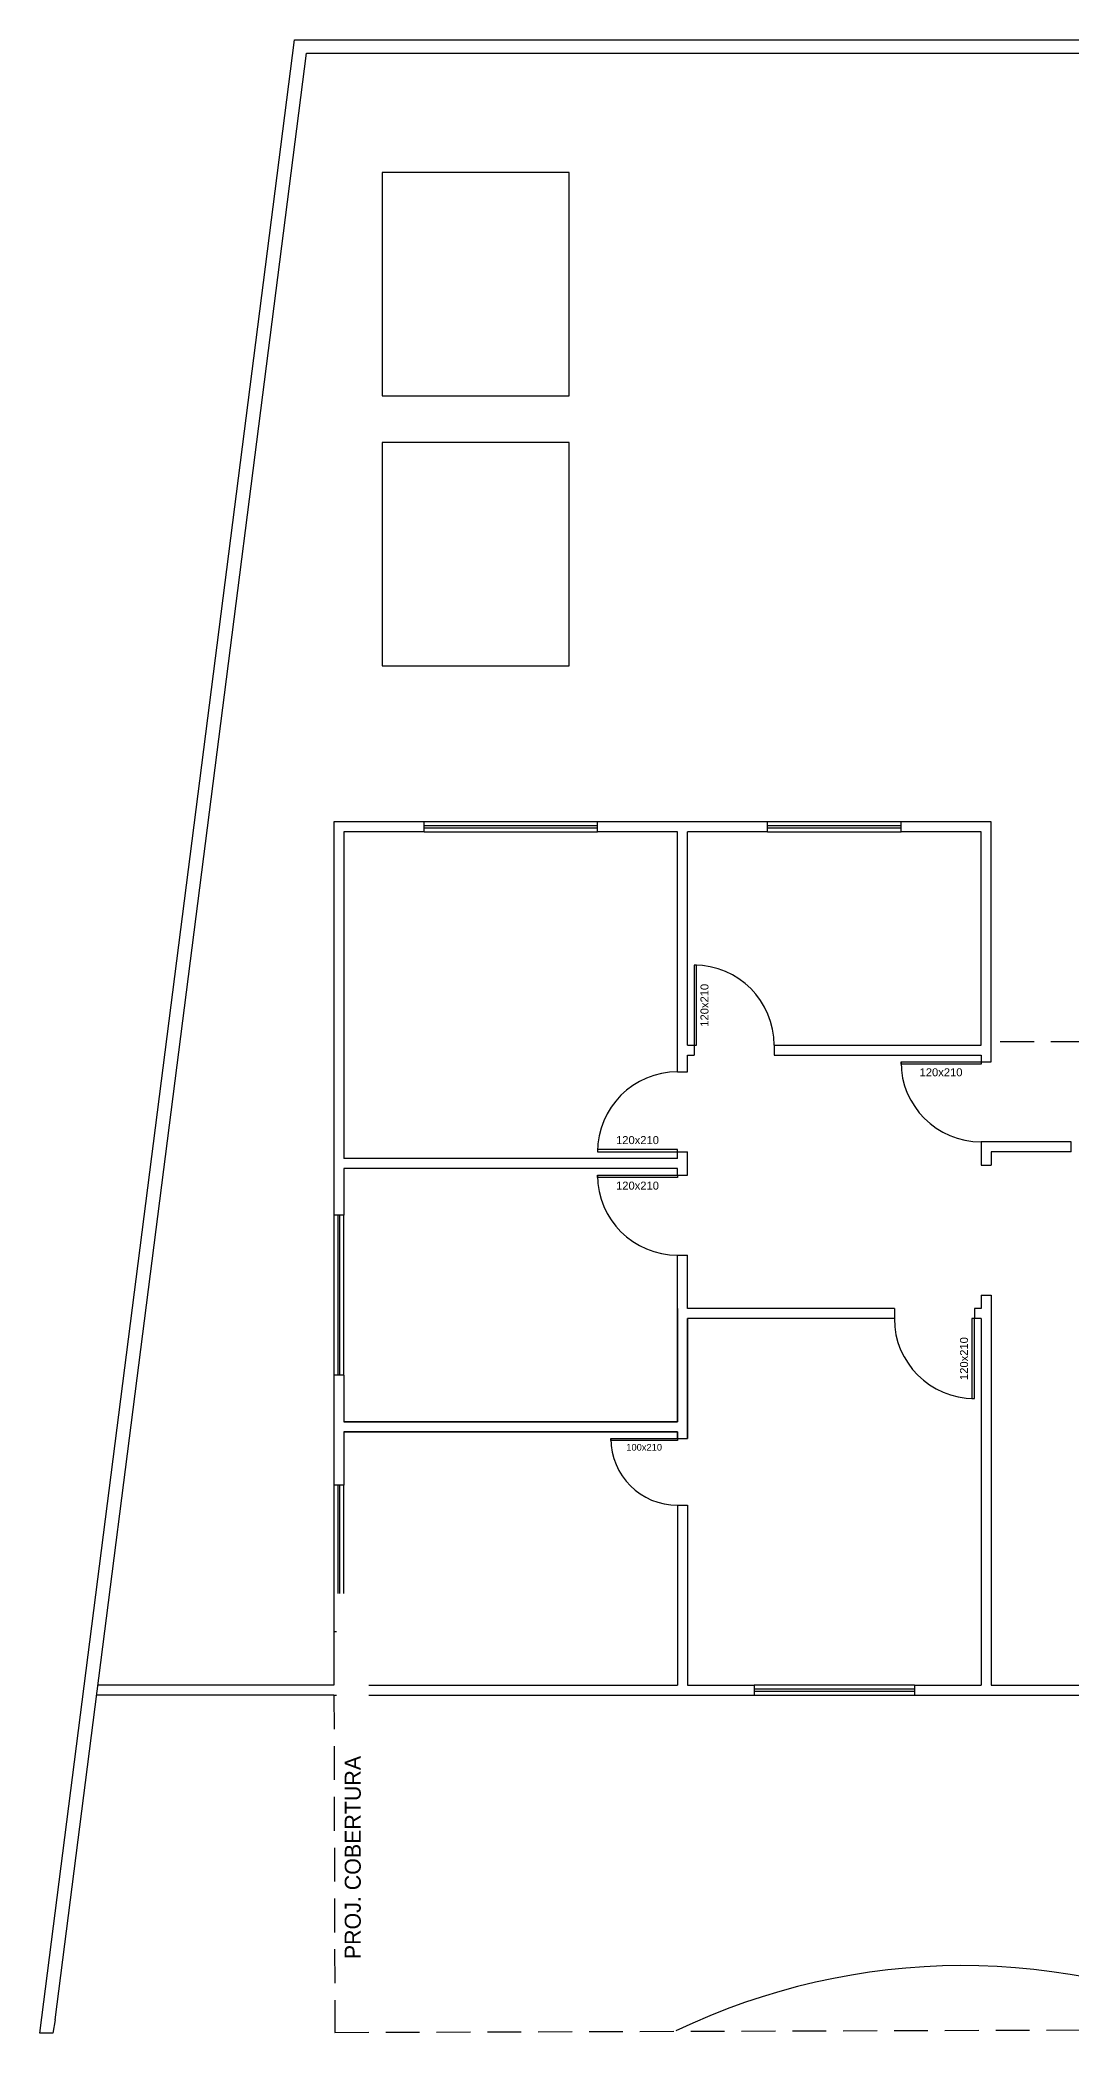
# Model space of a CAD drawing. Header units: centimetres. Extents: x 45464 to 685867, y 12828 to 16690.
# Drawn here: x 672485 to 674030, y 13701 to 16690 of the extents above; entities that cross this region are included whole.
import ezdxf
from ezdxf.enums import TextEntityAlignment as Align

# ---------------------------------------------------------------- set-up
doc = ezdxf.new("R2010")
doc.units = ezdxf.units.CM
doc.header["$LTSCALE"] = 4
doc.linetypes.add('HIDDENX2', pattern=[19.05, 12.7, -6.35])
for name, color, linetype in [('0.1', 1, 'Continuous'), ('0.2', 2, 'Continuous'), ('0.4', 4, 'Continuous'), ('0.6', 6, 'Continuous'), ('02-CONT', 2, 'Continuous'), ('C-TEXTO-02', 2, 'Continuous')]:
    doc.layers.add(name, color=color, linetype=linetype)
doc.styles.add('2mm 1-50', font='arial.ttf', dxfattribs={"height": 0.1})
doc.styles.add('Símbolos', font='ERASLGHT.TTF')

# ---------------------------------------------------------------- blocks, each defined once
blk = doc.blocks.new('1_00e-flat-83-flat-1')
at = {"color": 1}
blk.add_arc((34.1, 62.7), 120, 180, 270, dxfattribs=at)
at = {"layer": '02-CONT'}
blk.add_lwpolyline([(34.1, 62.7), (30.5, 62.7), (30.5, -57.3), (34.1, -57.3)], close=True, dxfattribs=at)
blk = doc.blocks.new('1_00e-flat-82-flat-1')
at = {"color": 1}
blk.add_arc((52.3, 28.4), 100, 180, 270, dxfattribs=at)
at = {"layer": '02-CONT'}
blk.add_lwpolyline([(52.3, 28.4), (52.3, 25.4), (-47.7, 25.4), (-47.7, 28.4)], close=True, dxfattribs=at)
blk = doc.blocks.new('1_00e-flat-81-flat-1')
at = {"color": 1}
blk.add_arc((62.7, 34.1), 120, 180, 270, dxfattribs=at)
at = {"layer": '02-CONT'}
blk.add_lwpolyline([(62.7, 34.1), (62.7, 30.5), (-57.3, 30.5), (-57.3, 34.1)], close=True, dxfattribs=at)
blk = doc.blocks.new('1_00e-flat-80-flat-1')
at = {"color": 1}
blk.add_arc((62.7, -34.1), 120, 90, 180, dxfattribs=at)
at = {"layer": '02-CONT'}
blk.add_lwpolyline([(62.7, -34.1), (62.7, -30.5), (-57.3, -30.5), (-57.3, -34.1)], close=True, dxfattribs=at)
blk = doc.blocks.new('1_00e-flat-79-flat-1')
at = {"color": 1}
blk.add_arc((-34.1, -62.7), 120, 0, 90, dxfattribs=at)
at = {"layer": '02-CONT'}
blk.add_lwpolyline([(-34.1, -62.7), (-30.5, -62.7), (-30.5, 57.3), (-34.1, 57.3)], close=True, dxfattribs=at)
blk = doc.blocks.new('1_00e-flat-78-flat-1')
at = {"color": 1}
blk.add_arc((62.7, 34.1), 120, 180, 270, dxfattribs=at)
at = {"layer": '02-CONT'}
blk.add_lwpolyline([(62.7, 34.1), (62.7, 30.5), (-57.3, 30.5), (-57.3, 34.1)], close=True, dxfattribs=at)

msp = doc.modelspace()

# ---------------------------------------------------------------- linework, layer by layer
at = {"layer": '0.1', "linetype": 'HIDDENX2'}
for points in [[(675580, 14224.1), (675580, 14374.1), (674965.4, 14374.1), (674965.4, 15187.5), (673910.4, 15187.5)], [(672925.4, 14207.5), (672926.8, 13702), (675005.3, 13708.8)]]:
    msp.add_lwpolyline(points, dxfattribs=at)
at = {"layer": '0.1'}
msp.add_arc((673867.6, 12809), 993, 64.6647, 115.6485, dxfattribs=at)
at = {"layer": '0.2'}
for p, q in [((673320.4, 15517.5), (673060.4, 15517.5)), ((673775.4, 15517.5), (673575.4, 15517.5)), ((673320.4, 15511.5), (673060.4, 15511.5)), ((673060.4, 15508.5), (673320.4, 15508.5)), ((673060.4, 15502.5), (673320.4, 15502.5)), ((673775.4, 15511.5), (673575.4, 15511.5)), ((673575.4, 15508.5), (673775.4, 15508.5)), ((673575.4, 15502.5), (673775.4, 15502.5)), ((672925.4, 14927.5), (672925.4, 14687.5)), ((672931.4, 14927.5), (672931.4, 14687.5)), ((672934.4, 14687.5), (672934.4, 14927.5)), ((672940.4, 14687.5), (672940.4, 14927.5)), ((672925.4, 14522.5), (672925.4, 14302.5)), ((672931.4, 14522.5), (672931.4, 14302.5)), ((672934.4, 14302.5), (672934.4, 14522.5)), ((672940.4, 14302.5), (672940.4, 14522.5)), ((673795.4, 14222.5), (673555.4, 14222.5)), ((673795.4, 14216.5), (673555.4, 14216.5)), ((673555.4, 14213.5), (673795.4, 14213.5)), ((673555.4, 14207.5), (673795.4, 14207.5))]:
    msp.add_line(p, q, dxfattribs=at)
for points in [[(672997.9, 16156.6), (673277.9, 16156.6), (673277.9, 16491.6), (672997.9, 16491.6)], [(672997.9, 15751.6), (673277.9, 15751.6), (673277.9, 16086.6), (672997.9, 16086.6)]]:
    msp.add_lwpolyline(points, close=True, dxfattribs=at)
at = {"layer": '0.4'}
msp.add_line((672507.3, 13720.9), (672504.2, 13700.9), dxfattribs=at)
for points in [[(672504.2, 13700.9), (672484.6, 13700.8), (672866.5, 16690.4), (685866.9, 16690.4), (685029, 14274.1)], [(672507.3, 13720.9), (672884.1, 16670.4), (685838.8, 16670.4), (685014.8, 14294.1)]]:
    msp.add_lwpolyline(points, dxfattribs=at)
at = {"layer": '0.6'}
for p, q in [((673060.4, 15502.5), (673060.4, 15517.5)), ((673320.4, 15502.5), (673320.4, 15517.5)), ((673575.4, 15502.5), (673575.4, 15517.5)), ((673775.4, 15502.5), (673775.4, 15517.5)), ((673465.4, 15182.5), (673465.4, 15167.5)), ((673585.4, 15182.5), (673585.4, 15167.5)), ((673895.4, 15167.5), (673895.4, 15157.5)), ((673895.4, 15157.5), (673910.4, 15157.5)), ((673910.4, 15157.5), (673910.4, 15167.5)), ((673440.4, 15142.5), (673455.4, 15142.5)), ((674030.4, 15022.5), (674030.4, 15037.5)), ((673440.4, 15022.5), (673455.4, 15022.5)), ((673440.4, 14987.5), (673455.4, 14987.5)), ((673895.4, 15002.5), (673910.4, 15002.5)), ((672940.4, 14927.5), (672925.4, 14927.5)), ((673440.4, 14867.5), (673455.4, 14867.5)), ((673895.4, 14807.5), (673910.4, 14807.5)), ((673765.4, 14787.5), (673765.4, 14772.5)), ((673885.4, 14787.5), (673885.4, 14772.5)), ((672940.4, 14687.5), (672925.4, 14687.5)), ((673440.4, 14592.5), (673455.4, 14592.5)), ((672940.4, 14522.5), (672925.4, 14522.5)), ((673440.4, 14492.5), (673455.4, 14492.5)), ((672940.4, 14302.5), (672925.4, 14302.5)), ((672925.4, 14207.5), (672569.5, 14207.5)), ((672925.4, 14222.5), (672571.4, 14222.5)), ((673555.4, 14222.5), (673555.4, 14207.5)), ((673795.4, 14222.5), (673795.4, 14207.5))]:
    msp.add_line(p, q, dxfattribs=at)
for points in [[(673060.4, 15517.5), (672925.4, 15517.5), (672925.4, 14997.5)], [(673455.4, 15517.5), (673320.4, 15517.5)], [(673575.4, 15517.5), (673440.4, 15517.5)], [(673910.4, 15167.5), (673910.4, 15517.5), (673775.4, 15517.5)], [(673060.4, 15502.5), (672940.4, 15502.5), (672940.4, 15012.5)], [(673440.4, 15142.5), (673440.4, 15502.5), (673320.4, 15502.5)], [(673455.4, 15182.5), (673455.4, 15502.5)], [(673575.4, 15502.5), (673455.4, 15502.5)], [(673585.4, 15182.5), (673895.4, 15182.5), (673895.4, 15502.5), (673775.4, 15502.5)], [(673455.4, 15182.5), (673465.4, 15182.5)], [(673455.4, 15142.5), (673455.4, 15167.5)], [(673455.4, 15167.5), (673465.4, 15167.5)], [(673585.4, 15167.5), (673895.4, 15167.5)], [(674030.4, 15037.5), (673895.4, 15037.5), (673895.4, 15002.5)], [(672925.4, 15012.5), (672925.4, 14927.5)], [(673440.4, 15012.5), (672940.4, 15012.5)], [(673440.4, 15012.5), (673440.4, 15022.5)], [(673455.4, 14997.5), (673455.4, 15022.5)], [(673455.4, 14987.5), (673455.4, 15012.5)], [(674030.4, 15022.5), (673910.4, 15022.5), (673910.4, 15002.5)], [(673440.4, 14987.5), (673440.4, 14997.5), (672940.4, 14997.5), (672940.4, 14927.5)], [(672940.4, 14687.5), (672940.4, 14617.5), (673440.4, 14617.5), (673440.4, 14867.5)], [(673455.4, 14787.5), (673455.4, 14867.5)], [(673895.4, 14807.5), (673895.4, 14787.5)], [(673910.4, 14807.5), (673910.4, 14222.5), (674155.4, 14222.5)], [(673440.4, 14787.5), (673440.4, 14617.5)], [(673765.4, 14787.5), (673455.4, 14787.5)], [(673765.4, 14772.5), (673455.4, 14772.5), (673455.4, 14592.5)], [(673455.4, 14602.5), (673455.4, 14772.5)], [(673895.4, 14787.5), (673885.4, 14787.5)], [(673895.4, 14772.5), (673885.4, 14772.5)], [(673895.4, 14772.5), (673895.4, 14222.5)], [(672925.4, 14687.5), (672925.4, 14602.5)], [(672925.4, 14617.5), (672925.4, 14522.5)], [(673440.4, 14617.5), (672940.4, 14617.5)], [(673440.4, 14592.5), (673440.4, 14602.5), (672940.4, 14602.5), (672940.4, 14522.5)], [(672940.4, 14602.5), (673440.4, 14602.5)], [(673440.4, 14602.5), (673440.4, 14592.5)], [(673455.4, 14592.5), (673455.4, 14617.5)], [(673440.4, 14492.5), (673440.4, 14222.5)], [(673455.4, 14492.5), (673455.4, 14222.5), (673555.4, 14222.5)], [(672925.4, 14302.5), (672925.4, 14222.5)], [(672940.4, 14302.5), (672940.4, 14222.5), (673440.4, 14222.5)], [(672925.4, 14207.5), (673455.4, 14207.5)], [(673440.4, 14207.5), (673555.4, 14207.5)], [(673795.4, 14222.5), (673895.4, 14222.5)], [(673795.4, 14207.5), (673910.4, 14207.5)], [(673895.4, 14207.5), (674155.4, 14207.5)]]:
    msp.add_lwpolyline(points, dxfattribs=at)

# ---------------------------------------------------------------- block references
for name, p in [('1_00e-flat-79-flat-1', (673499.5, 15245.2)), ('1_00e-flat-78-flat-1', (673832.7, 15123.4)), ('1_00e-flat-80-flat-1', (673377.7, 15056.6)), ('1_00e-flat-81-flat-1', (673377.7, 14953.4)), ('1_00e-flat-83-flat-1', (673851.3, 14709.8)), ('1_00e-flat-82-flat-1', (673388.1, 14564.1))]:
    msp.add_blockref(name, p, dxfattribs=at)

# ---------------------------------------------------------------- texts
at = {"layer": '02-CONT', "style": '2mm 1-50'}
for p in [(673480.8, 15242.4), (673869.8, 14712.5)]:
    msp.add_text('120x210', height=12, rotation=90, dxfattribs=at).set_placement(p, align=Align.MIDDLE_CENTER)
for s, height, p in [('120x210', 12, (673835.4, 15141.9)), ('120x210', 12, (673380.4, 15040.2)), ('120x210', 12, (673380.4, 14971.9)), ('100x210', 10, (673390.4, 14579.5))]:
    msp.add_text(s, height=height, dxfattribs=at).set_placement(p, align=Align.MIDDLE_CENTER)

# ---------------------------------------------------------------- next in the draw order: texts
at = {"layer": 'C-TEXTO-02', "insert": (672941.6, 13811.7), "char_height": 24, "width": 536.359, "attachment_point": 1, "rotation": 90, "style": 'Símbolos', "bg_fill": 2}
msp.add_mtext('PROJ. COBERTURA', dxfattribs=at)

doc.saveas('drawing.dxf')
